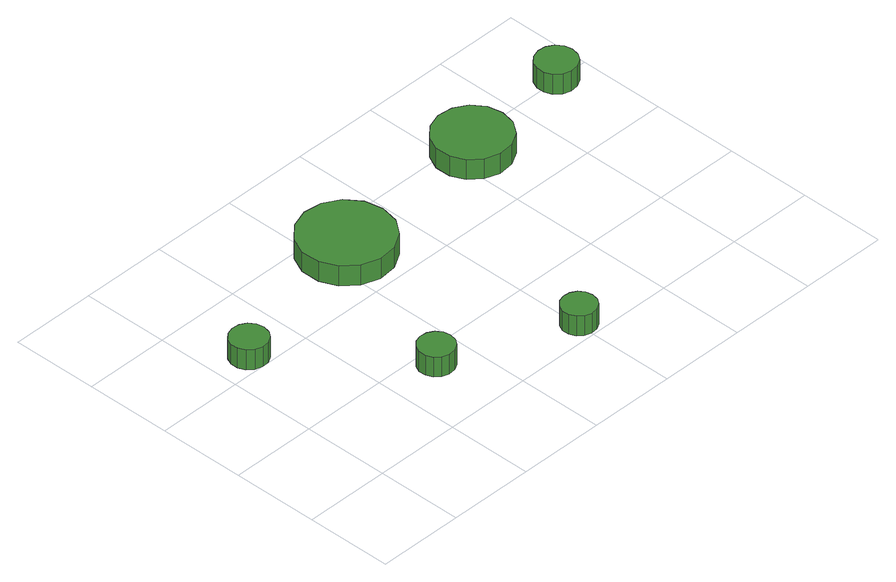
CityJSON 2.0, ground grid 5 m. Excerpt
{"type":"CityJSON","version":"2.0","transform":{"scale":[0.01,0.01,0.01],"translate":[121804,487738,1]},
"CityObjects":{
"tree1":{"type":"SolitaryVegetationObject","attributes":{"function":"something"},"geometry":[{"type":"MultiSurface","lod":"1","boundaries":[[[0,1,2,3,4,5,6,7,8,9,10,11,12,13,14]],[[15,16,17,18,19,20,21,22,23,24,25,26,27,28,29]],[[0,29,28,1]],[[1,28,27,2]],[[2,27,26,3]],[[3,26,25,4]],[[4,25,24,5]],[[5,24,23,6]],[[6,23,22,7]],[[7,22,21,8]],[[8,21,20,9]],[[9,20,19,10]],[[10,19,18,11]],[[11,18,17,12]],[[12,17,16,13]],[[13,16,15,14]],[[14,15,29,0]]]}]},
"tree2":{"type":"SolitaryVegetationObject","attributes":{"function":"something"},"geometry":[{"type":"MultiSurface","lod":"1","boundaries":[[[30,31,32,33,34,35,36,37,38,39,40,41,42,43,44]],[[45,46,47,48,49,50,51,52,53,54,55,56,57,58,59]],[[30,59,58,31]],[[31,58,57,32]],[[32,57,56,33]],[[33,56,55,34]],[[34,55,54,35]],[[35,54,53,36]],[[36,53,52,37]],[[37,52,51,38]],[[38,51,50,39]],[[39,50,49,40]],[[40,49,48,41]],[[41,48,47,42]],[[42,47,46,43]],[[43,46,45,44]],[[44,45,59,30]]]}]},
"tree3":{"type":"SolitaryVegetationObject","attributes":{"function":"something"},"geometry":[{"type":"MultiSurface","lod":"1","boundaries":[[[60,61,62,63,64,65,66,67,68,69,70,71,72,73,74]],[[75,76,77,78,79,80,81,82,83,84,85,86,87,88,89]],[[60,89,88,61]],[[61,88,87,62]],[[62,87,86,63]],[[63,86,85,64]],[[64,85,84,65]],[[65,84,83,66]],[[66,83,82,67]],[[67,82,81,68]],[[68,81,80,69]],[[69,80,79,70]],[[70,79,78,71]],[[71,78,77,72]],[[72,77,76,73]],[[73,76,75,74]],[[74,75,89,60]]]}]},
"tree4":{"type":"SolitaryVegetationObject","attributes":{"function":"something"},"geometry":[{"type":"MultiSurface","lod":"1","boundaries":[[[90,91,92,93,94,95,96,97,98,99,100,101,102,103,104]],[[105,106,107,108,109,110,111,112,113,114,115,116,117,118,119]],[[90,119,118,91]],[[91,118,117,92]],[[92,117,116,93]],[[93,116,115,94]],[[94,115,114,95]],[[95,114,113,96]],[[96,113,112,97]],[[97,112,111,98]],[[98,111,110,99]],[[99,110,109,100]],[[100,109,108,101]],[[101,108,107,102]],[[102,107,106,103]],[[103,106,105,104]],[[104,105,119,90]]]}]},
"tree5":{"type":"SolitaryVegetationObject","attributes":{"function":"something"},"geometry":[{"type":"MultiSurface","lod":"1","boundaries":[[[120,121,122,123,124,125,126,127,128,129,130,131,132,133,134]],[[135,136,137,138,139,140,141,142,143,144,145,146,147,148,149]],[[120,149,148,121]],[[121,148,147,122]],[[122,147,146,123]],[[123,146,145,124]],[[124,145,144,125]],[[125,144,143,126]],[[126,143,142,127]],[[127,142,141,128]],[[128,141,140,129]],[[129,140,139,130]],[[130,139,138,131]],[[131,138,137,132]],[[132,137,136,133]],[[133,136,135,134]],[[134,135,149,120]]]}]},
"tree6":{"type":"SolitaryVegetationObject","attributes":{"function":"something"},"geometry":[{"type":"MultiSurface","lod":"1","boundaries":[[[150,151,152,153,154,155,156,157,158,159,160,161,162,163,164]],[[165,166,167,168,169,170,171,172,173,174,175,176,177,178,179]],[[150,179,178,151]],[[151,178,177,152]],[[152,177,176,153]],[[153,176,175,154]],[[154,175,174,155]],[[155,174,173,156]],[[156,173,172,157]],[[157,172,171,158]],[[158,171,170,159]],[[159,170,169,160]],[[160,169,168,161]],[[161,168,167,162]],[[162,167,166,163]],[[163,166,165,164]],[[164,165,179,150]]]}]}
},
"vertices":[
[306,1100,146],[297,1143,146],[271,1179,146],[233,1201,146],[189,1205,146],[147,1192,146],[114,1162,146],[96,1122,146],[96,1078,146],[114,1038,146],[147,1008,146],[189,995,146],[233,999,146],[271,1021,146],[297,1057,146],[297,1057,21],[271,1021,21],[233,999,21],[189,995,21],[147,1008,21],[114,1038,21],[96,1078,21],[96,1122,21],[114,1162,21],[147,1192,21],[189,1205,21],[233,1201,21],[271,1179,21],[297,1143,21],[306,1100,21],
[902,400,139],[894,442,139],[869,476,139],[832,497,139],[789,502,139],[749,489,139],[717,460,139],[700,421,139],[700,379,139],[717,340,139],[749,311,139],[789,298,139],[832,303,139],[869,324,139],[894,358,139],[894,358,14],[869,324,14],[832,303,14],[789,298,14],[749,311,14],[717,340,14],[700,379,14],[700,421,14],[717,460,14],[749,489,14],[789,502,14],[832,497,14],[869,476,14],[894,442,14],[902,400,14],
[1362,1300,162],[1340,1407,162],[1275,1495,162],[1181,1549,162],[1073,1561,162],[969,1527,162],[888,1454,162],[844,1355,162],[844,1245,162],[888,1146,162],[969,1073,162],[1073,1039,162],[1181,1051,162],[1275,1105,162],[1340,1193,162],[1340,1193,37],[1275,1105,37],[1181,1051,37],[1073,1039,37],[969,1073,37],[888,1146,37],[844,1245,37],[844,1355,37],[888,1454,37],[969,1527,37],[1073,1561,37],[1181,1549,37],[1275,1495,37],[1340,1407,37],[1362,1300,37],
[1598,100,154],[1590,140,154],[1566,173,154],[1530,193,154],[1490,197,154],[1451,185,154],[1421,158,154],[1404,120,154],[1404,80,154],[1421,42,154],[1451,15,154],[1490,3,154],[1530,7,154],[1566,27,154],[1590,60,154],[1590,60,29],[1566,27,29],[1530,7,29],[1490,3,29],[1451,15,29],[1421,42,29],[1404,80,29],[1404,120,29],[1421,158,29],[1451,185,29],[1490,197,29],[1530,193,29],[1566,173,29],[1590,140,29],[1598,100,29],
[2315,1400,155],[2297,1488,155],[2244,1560,155],[2167,1605,155],[2077,1614,155],[1992,1586,155],[1926,1527,155],[1889,1445,155],[1889,1355,155],[1926,1273,155],[1992,1214,155],[2077,1186,155],[2167,1195,155],[2244,1240,155],[2297,1312,155],[2297,1312,30],[2244,1240,30],[2167,1195,30],[2077,1186,30],[1992,1214,30],[1926,1273,30],[1889,1355,30],[1889,1445,30],[1926,1527,30],[1992,1586,30],[2077,1614,30],[2167,1605,30],[2244,1560,30],[2297,1488,30],[2315,1400,30],
[2916,1500,148],[2906,1547,148],[2878,1586,148],[2836,1610,148],[2788,1615,148],[2742,1600,148],[2706,1568,148],[2687,1524,148],[2687,1476,148],[2706,1432,148],[2742,1400,148],[2788,1385,148],[2836,1390,148],[2878,1414,148],[2906,1453,148],[2906,1453,23],[2878,1414,23],[2836,1390,23],[2788,1385,23],[2742,1400,23],[2706,1432,23],[2687,1476,23],[2687,1524,23],[2706,1568,23],[2742,1600,23],[2788,1615,23],[2836,1610,23],[2878,1586,23],[2906,1547,23],[2916,1500,23]
]}
